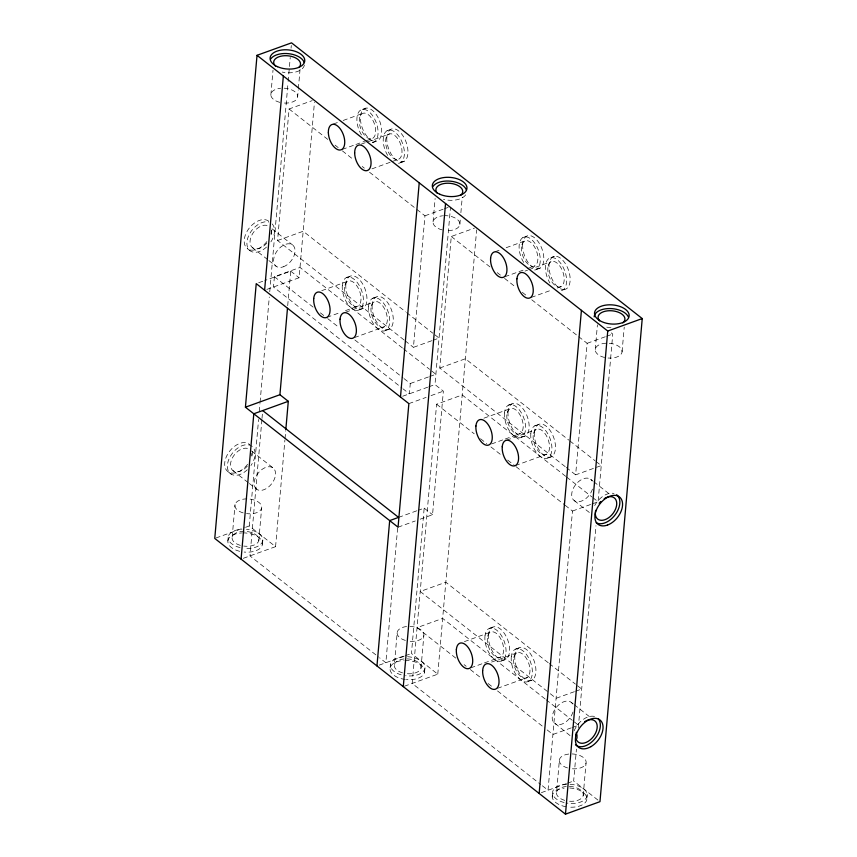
<?xml version="1.0" encoding="UTF-8"?>
<svg xmlns="http://www.w3.org/2000/svg" width="857" height="857" viewBox="0 0 857 857"><rect width="100%" height="100%" fill="white"/><g stroke="black" fill="none" stroke-linecap="round" stroke-linejoin="round"><path stroke-width="0.64" stroke-dasharray="4.29 3.21" d="M239.714 551.319A17.376 9.566 5 0 1 227.866 540.928L228.187 537.2A17.376 9.566 5 0 1 241.995 529.208M232.193 537.018L235.032 504.559M270.855 94.902L273.008 70.231M243.302 558.314L275.579 546.659L249.258 525.962L258.578 419.491M259.275 411.51L259.971 403.518M260.089 402.19L269.291 297.047M269.751 291.723L288.027 82.775M288.145 81.447L290.244 57.494M291.059 48.174L291.294 45.507M261.888 419.737L249.976 555.914L378.537 656.976M261.996 418.43L262.692 410.567M402.436 347.974L300.004 267.448L274.401 276.704L273.501 286.999L402.062 388.071M404.033 339.94L277.561 240.517L289.077 108.978L312.237 100.612M258.793 540.606L261.631 508.158M284.449 103.054A13.455 7.402 5 0 0 297.69 96.327L298.257 89.835M298.375 88.539L300.079 69.063M262.478 544.152L262.799 540.424A17.376 9.566 5 0 0 246.505 529.294M287.706 305.703L290.727 271.166L264.856 280.507M275.579 546.659L284.91 439.984M285.027 438.645L285.724 430.643M266.827 289.409L299.104 277.743L314.444 102.379M397.627 528.051L385.854 662.729L379.576 657.801M404.001 378.59L410.278 383.518L409.378 393.824L403.101 388.896M431.735 340.732L413.438 347.342L424.954 215.803L416.588 209.226M390.16 667.849L390.492 664.111A17.376 9.566 5 0 1 405.275 656.676M402.522 672.863A13.455 7.402 5 0 1 394.391 664.529L397.23 632.07A13.455 7.402 5 0 1 408.821 626.403M433.074 221.877L435.12 198.513M404.386 686.232L437.777 674.17L411.456 653.473L424.172 508.137L418.077 510.333M420.23 519.171L432.549 514.714L443.358 391.156L434.981 384.568L450.439 207.876M565.674 476.31L462.202 394.959L436.599 404.215L412.174 683.425L540.724 784.498M565.192 466.637L439.759 368.028L451.275 236.489L474.435 228.123M420.991 668.128L423.829 635.669M459.866 224.373L460.434 217.882M460.884 212.697L462.255 197.121M424.569 672.263L424.901 668.535M437.777 674.17L476.642 229.901M565.159 505.287L572.476 511.04L548.041 790.24L541.774 785.312M596.022 461.495L601.25 465.597L575.636 474.853L587.141 343.314L578.786 336.737M566.006 806.737A17.376 9.566 5 0 1 552.251 797.042L552.583 793.314M564.72 800.374A13.455 7.402 5 0 1 556.589 792.039L559.428 759.591A13.455 7.402 5 0 1 571.008 753.914M595.261 349.485L597.415 324.824M597.95 800.095L573.654 780.995L576.44 749.125M577.372 738.498L577.714 734.524M578.293 727.882L595.99 525.684M591.983 503.98L598.079 501.784L612.755 334.059L610.666 332.42M583.188 795.639L586.027 763.191M622.075 351.798L624.228 327.128M586.874 798.103L587.195 794.364M362.361 109.428L365.918 108.143M333.287 124.029L338.247 122.24M343.196 120.451L362.993 113.295M387.064 130.725L390.621 129.439M342.275 149.407L354.648 144.929M355.88 144.479L364.546 141.351M365.789 140.902L371.97 138.663A13.455 7.231 70.1 0 0 371.177 117.645A13.455 7.231 70.1 0 0 359.297 121.64A13.455 7.231 70.1 0 0 371.97 138.663M361.183 144.18L366.132 142.391M367.374 141.951L389.646 133.896M372.613 142.541L376.169 141.255A17.376 9.341 70.1 0 0 376.502 114.902A17.376 9.341 70.1 0 0 360.454 117.934A17.376 9.341 70.1 0 0 376.169 141.255M371.97 168.85L390.535 162.144M391.767 161.694L397.959 159.456A13.455 7.231 70.1 0 0 397.852 138.823A13.455 7.231 70.1 0 0 385.607 141.748A13.455 7.231 70.1 0 0 397.959 159.456M400.551 162.626L404.108 161.341M277.561 240.517L303.174 231.261L405.597 311.787M424.954 215.803L443.24 209.194M444.462 208.754L448.115 207.426M258.696 282.735L263.624 280.957M346.271 277.636L349.827 276.35M321.761 290.662L347.749 281.267M522.791 237.625L526.348 236.339M495.057 251.722L501.238 249.483M506.187 247.694L524.752 240.988M372.591 298.332L376.148 297.047M326.935 317.326L340.55 312.409M345.5 310.62L357.872 306.142M345.607 312.248L374.07 301.964M359.351 309.773L362.907 308.488M550.944 257.625L554.5 256.339M504.902 276.736L525.941 269.141M527.184 268.691L534.607 266.002M525.041 271.091L527.516 270.201M528.758 269.751L551.03 261.706M536.568 269.366L540.124 268.08M354.487 337.572L384.193 326.838M385.671 330.459L389.228 329.174M531.265 297.411L552.304 289.805M557.254 288.016L560.971 286.677M564.613 289.473A17.376 9.341 70.1 0 1 548.973 266.034A17.376 9.341 70.1 0 1 565.084 263.206A17.376 9.341 70.1 0 1 564.613 289.473L561.056 290.759A17.376 9.341 70.1 0 0 564.431 270.062A17.376 9.341 70.1 0 0 548.384 258.878A17.376 9.341 70.1 0 0 549.894 282.981M432.956 340.293L439.052 338.087L433.824 333.973M439.759 368.028L465.372 358.772L568.844 440.123M410.278 383.518L428.564 376.909M429.786 376.469L435.881 374.273L430.653 370.16M402.704 396.234L427.664 387.214M428.886 386.775L434.981 384.568M408.864 403.626L426.111 397.391M431.039 395.613L443.358 391.156M587.141 343.314L605.438 336.705M606.66 336.265L612.755 334.059M508.469 405.157L512.025 403.872M483.948 418.173L509.947 408.778M215.996 537.982L244.331 527.741M245.563 527.301L249.258 525.962M534.789 425.843L538.346 424.558M491.607 443.947L503.98 439.47M505.223 439.02L520.07 433.653M506.562 440.209L536.268 429.475M521.549 437.284L525.105 435.999M515.453 465.533L546.391 454.349M547.869 457.981L551.426 456.695M398.569 517.382L416.856 510.772M398.055 527.184L415.302 520.949M572.476 511.04L590.762 504.43M379.18 665.139L404.14 656.119M405.361 655.68L411.456 653.473M489.379 628.385L492.936 627.099M464.408 641.614L490.397 632.22M515.496 649.167L519.053 647.881M470.814 667.839L483.198 663.361M484.43 662.911L500.52 657.105M491.607 662.075L518.142 652.488M501.538 660.94L505.094 659.654M497.488 688.321L527.194 677.587M528.062 681.551L531.619 680.265M574.383 691.685L556.086 698.294L549.819 693.367M575.604 691.245L581.699 689.039L576.472 684.936M571.212 727.872L552.926 734.481L544.559 727.904M572.433 727.432L578.529 725.226L573.301 721.112M541.378 792.65L566.338 783.63M567.559 783.191L573.654 780.995M289.077 108.978L327.749 139.38M335.066 145.133L338.194 147.597M342.382 150.886L353.877 159.927M362.243 166.494L364.332 168.143M369.549 172.246L415.549 208.401M451.275 236.489L489.947 266.891M497.264 272.644L500.392 275.118M504.58 278.396L516.075 287.438M522.341 292.366L526.53 295.654M531.747 299.768L577.736 335.923M406.647 312.612L432.774 333.159M569.884 440.948L594.972 460.67M272.055 228.808L292.58 244.952M590.644 479.288L592.701 480.895M593.73 481.709L609.123 493.803M405.082 340.765L413.438 347.342M566.231 467.461L575.636 474.853M403.486 348.799L429.614 369.335M566.723 477.135L591.812 496.856M592.851 497.671L598.079 501.784M290.727 271.166L299.104 277.743M252.494 247.673L267.898 259.778M268.916 260.582L276.104 266.227M574.179 500.563L590.602 513.472M268.659 221.149A17.376 11.098 -51.8 0 0 249.173 228.198A17.376 11.098 -51.8 0 0 247.384 248.637L250.094 250.769M274.401 276.704L313.073 307.106M320.389 312.859L326.656 317.786M327.706 318.611L339.201 327.642M354.884 339.972L402.961 377.766M436.599 404.215L474.221 433.792M480.498 438.73L486.765 443.658M490.943 446.947L501.399 455.163M507.665 460.091L514.982 465.844M516.032 466.669L564.11 504.462M424.172 508.137L432.549 514.714M548.244 662.75L445.822 582.224L420.209 591.48L548.769 692.542M549.294 663.564L575.422 684.111M251.519 450.975L273.072 467.922A13.455 8.591 -51.8 0 1 271.68 483.755A13.455 8.591 -51.8 0 1 256.597 489.208L249.408 483.552M571.137 702.258L573.194 703.876M574.222 704.679L590.644 717.588M545.084 698.926L442.651 618.4L417.048 627.656L456.77 658.883M546.134 699.751L572.262 720.298M232.986 470.643L248.38 482.748M572.637 703.961A13.455 8.591 -51.8 0 0 556.054 707.711L554.158 710.646A13.455 8.591 -51.8 0 0 553.172 721.83L571.094 736.452M228.68 472.143L231.39 474.275M464.087 664.636L466.176 666.275M470.354 669.563L481.848 678.605M488.126 683.532L493.343 687.646M497.531 690.924L543.52 727.079M256.597 489.208L255.107 487.494A13.455 8.591 -51.8 0 1 256.082 476.31L257.978 473.375A13.455 8.591 -51.8 0 1 273.072 467.922M242.777 532.893A17.376 9.566 5 0 1 262.488 543.209A17.376 9.566 5 0 1 244.159 552.058M227.866 540.928A17.376 9.566 5 0 1 241.663 532.936M271.798 229.912A17.376 11.098 -51.8 0 1 271.005 233.822M266.87 241.599A17.376 11.098 -51.8 0 1 247.384 248.637M252.354 451.66A17.376 11.098 -51.8 0 1 251.862 455.495M247.587 464.28A17.376 11.098 -51.8 0 1 227.737 471.511A17.376 11.098 -51.8 0 1 230.222 450.471A17.376 11.098 -51.8 0 1 249.89 444.772M404.943 660.415A17.376 9.566 5 0 1 424.686 670.71A17.376 9.566 5 0 1 406.389 679.58M405.265 679.451A17.376 9.566 5 0 1 390.042 669.403A17.376 9.566 5 0 1 403.829 660.447M569.744 787.99A17.376 9.566 5 0 1 586.884 799.035A17.376 9.566 5 0 1 568.245 807.058M552.251 797.042A17.376 9.566 5 0 1 564.163 788.129M572.176 753.935A13.455 7.402 5 0 1 586.134 762.548A13.455 7.402 5 0 1 570.944 768.643M567.559 767.926A13.455 7.402 5 0 1 559.428 759.591M569.337 786.383A13.455 7.402 5 0 1 583.306 794.675A13.455 7.402 5 0 1 569.262 801.22M556.589 792.039A13.455 7.402 5 0 1 568.17 786.372M409.978 626.424A13.455 7.402 5 0 1 423.936 635.037A13.455 7.402 5 0 1 408.746 641.122M405.361 640.415A13.455 7.402 5 0 1 397.23 632.07M407.139 658.872A13.455 7.402 5 0 1 421.098 667.485A13.455 7.402 5 0 1 405.907 673.581M394.391 664.529A13.455 7.402 5 0 1 405.982 658.851M243.163 512.904A13.455 7.402 5 0 1 239.296 500.317A13.455 7.402 5 0 1 261.149 504.923A13.455 7.402 5 0 1 246.548 513.611M240.324 545.352A13.455 7.402 5 0 1 236.457 532.775A13.455 7.402 5 0 1 258.311 537.382A13.455 7.402 5 0 1 243.709 546.059M262.799 540.424A17.376 9.566 5 0 1 244.481 548.33M240.046 547.591A17.376 9.566 5 0 1 228.187 537.2M407.536 656.719A17.376 9.566 5 0 1 424.997 667.914A17.376 9.566 5 0 1 405.586 675.723M401.205 674.823A17.376 9.566 5 0 1 390.492 664.111M570.066 784.262A17.376 9.566 5 0 1 587.12 795.928A17.376 9.566 5 0 1 566.327 803.009M564.142 802.538A17.376 9.566 5 0 1 552.733 791.439A17.376 9.566 5 0 1 568.941 784.209M604.603 357.476A13.455 7.402 5 0 1 598.786 345.007A13.455 7.402 5 0 1 621.068 348.563A13.455 7.402 5 0 1 608.052 358.022M443.755 215.685A13.455 7.402 5 0 1 459.855 223.409A13.455 7.402 5 0 1 445.683 230.49M442.244 229.922A13.455 7.402 5 0 1 433.053 222.199A13.455 7.402 5 0 1 442.63 215.782M284.096 88.175A13.455 7.402 5 0 1 297.69 96.327M279.853 102.358A13.455 7.402 5 0 1 270.855 94.57A13.455 7.402 5 0 1 280.625 88.239M304.374 65.046A17.376 9.566 5 0 1 282.253 72.074M465.63 194.893A17.376 9.566 5 0 1 443.476 199.349M610.977 327.749A17.376 9.566 5 0 1 606.51 327.074M592.466 489.101A13.455 8.591 -51.8 0 1 576.225 501.549A13.455 8.591 -51.8 0 1 575.561 484.741A13.455 8.591 -51.8 0 1 592.144 480.991M594.715 505.566A17.376 11.098 -51.8 0 1 614.008 493.471M271.294 230.404A13.455 8.591 -51.8 0 1 271.069 235.182M266.848 243.12A13.455 8.591 -51.8 0 1 252.119 247.352A13.455 8.591 -51.8 0 1 254.122 231.54A13.455 8.591 -51.8 0 1 268.969 226.387M272.098 223.923A17.376 11.098 -51.8 0 1 269.58 243.731M266.527 247.062A17.376 11.098 -51.8 0 1 246.955 242.006A17.376 11.098 -51.8 0 1 268.723 222.017M251.787 453.385A13.455 8.591 -51.8 0 1 251.894 456.149M247.341 466.101A13.455 8.591 -51.8 0 1 233.19 470.793A13.455 8.591 -51.8 0 1 233.254 456.417A13.455 8.591 -51.8 0 1 247.405 448.382M247.287 469.786A17.376 11.098 -51.8 0 1 227.394 466.819A17.376 11.098 -51.8 0 1 246.313 444.729A17.376 11.098 -51.8 0 1 250.962 465.501M572.958 712.071A13.455 8.591 -51.8 0 1 554.672 723.544M574.147 730.817A17.376 11.098 -51.8 0 1 595.026 716.602M523.691 262.478A17.376 9.341 70.1 0 1 522.117 238.128A17.376 9.341 70.1 0 1 538.303 249.858A17.376 9.341 70.1 0 1 534.243 270.126M387.664 155.406A17.376 9.341 70.1 0 1 386.378 131.196A17.376 9.341 70.1 0 1 402.533 143.323A17.376 9.341 70.1 0 1 398.205 163.323M361.44 134.881A17.376 9.341 70.1 0 1 360.476 110.199A17.376 9.341 70.1 0 1 376.866 124.597A17.376 9.341 70.1 0 1 370.031 142.433M522.674 244.556A17.376 9.341 70.1 0 0 537.8 268.841A17.376 9.341 70.1 0 0 539.224 243.227A17.376 9.341 70.1 0 0 522.674 244.556M386.818 137.484A17.376 9.341 70.1 0 0 401.762 162.037A17.376 9.341 70.1 0 0 403.508 136.659A17.376 9.341 70.1 0 0 386.818 137.484M345.853 284.149A17.376 9.341 70.1 0 0 360.529 309.066A17.376 9.341 70.1 0 0 362.715 284.031A17.376 9.341 70.1 0 0 345.853 284.149M372.174 304.846A17.376 9.341 70.1 0 0 386.85 329.763A17.376 9.341 70.1 0 0 389.035 304.728A17.376 9.341 70.1 0 0 372.174 304.846M508.051 411.671A17.376 9.341 70.1 0 0 522.727 436.588A17.376 9.341 70.1 0 0 524.913 411.553A17.376 9.341 70.1 0 0 508.051 411.671M534.372 432.357A17.376 9.341 70.1 0 0 549.048 457.274A17.376 9.341 70.1 0 0 551.233 432.239A17.376 9.341 70.1 0 0 534.372 432.357M533.183 435.506A13.455 7.231 70.1 0 0 544.549 454.799A13.455 7.231 70.1 0 0 546.241 435.42A13.455 7.231 70.1 0 0 533.183 435.506M506.862 414.82A13.455 7.231 70.1 0 0 518.228 434.113A13.455 7.231 70.1 0 0 519.92 414.724A13.455 7.231 70.1 0 0 506.862 414.82M370.995 307.995A13.455 7.231 70.1 0 0 382.351 327.288A13.455 7.231 70.1 0 0 384.054 307.909A13.455 7.231 70.1 0 0 370.995 307.995M344.675 287.309A13.455 7.231 70.1 0 0 356.03 306.592A13.455 7.231 70.1 0 0 357.733 287.213A13.455 7.231 70.1 0 0 344.675 287.309M504.494 412.956A17.376 9.341 70.1 0 0 519.171 437.873A17.376 9.341 70.1 0 0 521.356 412.838A17.376 9.341 70.1 0 0 504.494 412.956M530.815 433.642A17.376 9.341 70.1 0 0 545.491 458.559A17.376 9.341 70.1 0 0 547.677 433.524A17.376 9.341 70.1 0 0 530.815 433.642M368.617 306.131A17.376 9.341 70.1 0 0 383.293 331.048A17.376 9.341 70.1 0 0 385.479 306.013A17.376 9.341 70.1 0 0 368.617 306.131M342.297 285.435A17.376 9.341 70.1 0 0 356.973 310.352A17.376 9.341 70.1 0 0 359.158 285.317A17.376 9.341 70.1 0 0 342.297 285.435M283.367 266.784A13.455 8.591 -51.8 0 0 294.069 246.655A13.455 8.591 -51.8 0 0 275.59 253.329A13.455 8.591 -51.8 0 0 283.367 266.784M514.864 655.359A17.376 9.341 70.1 0 0 529.197 680.715A17.376 9.341 70.1 0 0 531.94 656.13A17.376 9.341 70.1 0 0 514.864 655.359M488.586 634.33A17.376 9.341 70.1 0 0 502.641 660.008A17.376 9.341 70.1 0 0 505.823 635.787A17.376 9.341 70.1 0 0 488.586 634.33M513.6 659.59A13.455 7.231 70.1 0 0 525.416 678.219A13.455 7.231 70.1 0 0 526.327 658.251A13.455 7.231 70.1 0 0 513.6 659.59M487.322 638.261A13.455 7.231 70.1 0 0 498.678 657.555A13.455 7.231 70.1 0 0 500.381 638.176A13.455 7.231 70.1 0 0 487.322 638.261M511.308 656.644A17.376 9.341 70.1 0 0 525.641 682.001A17.376 9.341 70.1 0 0 528.383 657.415A17.376 9.341 70.1 0 0 511.308 656.644M485.03 635.615A17.376 9.341 70.1 0 0 499.085 661.293A17.376 9.341 70.1 0 0 502.266 637.072A17.376 9.341 70.1 0 0 485.03 635.615M547.88 267.62A13.455 7.231 70.1 0 0 559.107 287.084A13.455 7.231 70.1 0 0 561.014 267.866A13.455 7.231 70.1 0 0 547.88 267.62M521.559 246.859A13.455 7.231 70.1 0 0 532.743 266.388A13.455 7.231 70.1 0 0 534.736 247.245A13.455 7.231 70.1 0 0 521.559 246.859"/><path stroke-width="1.29" d="M257.025 55.319L214.764 538.432L565.47 814.15L599.975 801.681L642.236 318.568L291.53 42.85L257.025 55.319L607.742 331.038L565.47 814.15M245.423 407.193L256.232 283.624L408.864 403.626L398.055 527.184L245.423 407.193L279.918 394.723L288.295 401.312L285.842 429.314M241.085 559.118L253.801 413.781L288.295 401.312M264.609 290.212L283.346 76.005M279.918 394.723L287.47 308.359M376.962 665.943L389.678 520.595L398.569 517.382L262.692 410.567M400.487 397.037L419.223 182.83M403.283 686.639L445.544 203.527M539.149 793.453L581.421 310.341M607.742 331.038L642.236 318.568M599.589 320.882A13.455 7.402 5 0 1 612.112 310.802A13.455 7.402 5 0 1 622.803 322.875M437.316 193.275A13.455 7.402 5 0 1 450.096 183.312A13.455 7.402 5 0 1 460.52 195.439M275.579 66.257A13.455 7.402 5 0 1 286.934 55.726A13.455 7.402 5 0 1 298.825 67.499M270.823 58.887A17.376 9.566 5 0 1 288.627 53.691A17.376 9.566 5 0 1 304.181 62.54M432.989 186.451A17.376 9.566 5 0 1 450.718 181.202A17.376 9.566 5 0 1 466.358 189.986M594.18 316.844A17.376 9.566 5 0 1 609.766 308.541A17.376 9.566 5 0 1 628.374 317.015M604.206 498.667A13.455 8.591 -51.8 0 1 616.729 503.359A13.455 8.591 -51.8 0 1 604.731 519.781A13.455 8.591 -51.8 0 1 595.679 510.333M599.172 503.295A13.455 8.591 -51.8 0 1 600.703 501.527M616.654 494.735A17.376 11.098 -51.8 0 1 615.326 514.575A17.376 11.098 -51.8 0 1 596.193 522.759M584.699 721.648A13.455 8.591 -51.8 0 1 597.222 726.64A13.455 8.591 -51.8 0 1 584.603 742.944A13.455 8.591 -51.8 0 1 576.461 732.285M598.24 718.734A17.376 11.098 -51.8 0 1 594.362 739.377A17.376 11.098 -51.8 0 1 575.465 744.872M277.497 66.685A17.376 9.566 5 0 0 304.706 61.318A17.376 9.566 5 0 0 280.11 50.284A17.376 9.566 5 0 0 277.497 66.685M439.78 194.239A17.376 9.566 5 0 0 466.915 188.776A17.376 9.566 5 0 0 442.212 177.828A17.376 9.566 5 0 0 439.78 194.239M599.204 320.261A17.376 9.566 5 0 0 628.427 318.236A17.376 9.566 5 0 0 607.859 304.878A17.376 9.566 5 0 0 599.204 320.261M607.474 525.073A17.376 11.098 -51.8 0 0 621.304 499.074A17.376 11.098 -51.8 0 0 597.436 507.698A17.376 11.098 -51.8 0 0 607.474 525.073M590.923 746.651A17.376 11.098 -51.8 0 0 600.264 720.18A17.376 11.098 -51.8 0 0 576.482 733.946A17.376 11.098 -51.8 0 0 590.923 746.651M502.245 446.69A13.455 7.231 70.1 0 0 513.611 465.983A13.455 7.231 70.1 0 0 515.303 446.604A13.455 7.231 70.1 0 0 502.245 446.69M475.924 426.004A13.455 7.231 70.1 0 0 487.29 445.297A13.455 7.231 70.1 0 0 488.983 425.908A13.455 7.231 70.1 0 0 475.924 426.004M482.652 670.774A13.455 7.231 70.1 0 0 494.478 689.403A13.455 7.231 70.1 0 0 495.378 669.435A13.455 7.231 70.1 0 0 482.652 670.774M456.374 649.445A13.455 7.231 70.1 0 0 467.74 668.739A13.455 7.231 70.1 0 0 469.432 649.349A13.455 7.231 70.1 0 0 456.374 649.445M516.932 278.804A13.455 7.231 70.1 0 0 528.169 298.257A13.455 7.231 70.1 0 0 530.076 279.05A13.455 7.231 70.1 0 0 516.932 278.804M490.622 258.043A13.455 7.231 70.1 0 0 501.806 277.572A13.455 7.231 70.1 0 0 503.798 258.428A13.455 7.231 70.1 0 0 490.622 258.043M340.047 319.179A13.455 7.231 70.1 0 0 351.413 338.472A13.455 7.231 70.1 0 0 353.105 319.083A13.455 7.231 70.1 0 0 340.047 319.179M313.726 298.482A13.455 7.231 70.1 0 0 325.092 317.776A13.455 7.231 70.1 0 0 326.785 298.397A13.455 7.231 70.1 0 0 313.726 298.482M354.669 152.932A13.455 7.231 70.1 0 0 367.021 170.639A13.455 7.231 70.1 0 0 366.903 150.007A13.455 7.231 70.1 0 0 354.669 152.932M328.36 132.814A13.455 7.231 70.1 0 0 341.032 149.846A13.455 7.231 70.1 0 0 340.24 128.829A13.455 7.231 70.1 0 0 328.36 132.814"/></g></svg>
